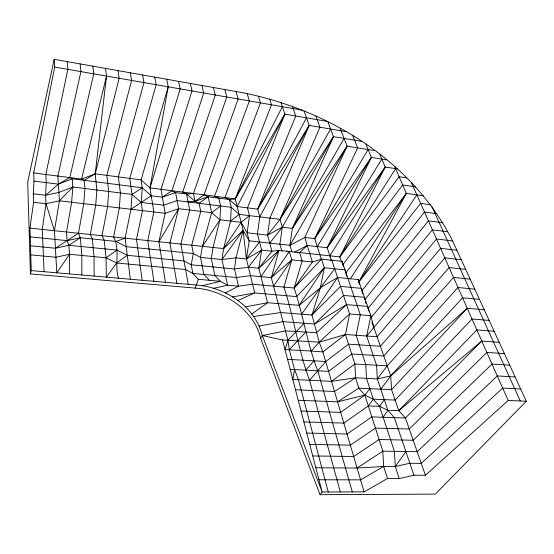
<?xml version="1.0" encoding="UTF-8"?>
<svg xmlns="http://www.w3.org/2000/svg" width="554" height="554" viewBox="0 0 554 554"><rect width="100%" height="100%" fill="white"/><g stroke="black" fill="none" stroke-linecap="round" stroke-linejoin="round"><path stroke-width="0.83" d="M69.389 273.946L69.499 254.265L68.876 245.29L67.117 240.644L66.528 231.988L71.653 202.245L72.844 187.017L72.2 178.797L69.79 177.585L58.385 184.15L45.608 195.299L33.295 193.817L33.981 181.096L33.683 172.938L54.694 67.055L54.174 59.306L241.599 92.518C327.947 109.36 412.405 160.632 452.618 240.969L526.3 401.248L435.312 494.113L320.046 494.694L260.678 338.487A59.977 44.244 25.7 0 0 195.153 288.094L30.435 273.932L27.7 182.093L54.174 59.306M142.613 74.977L143.936 82.581L118.362 176.885L120.426 192.958L119.332 207.888L113.625 236.967C120.419 249.549 114.304 264.805 118.404 278.274M526.3 401.248L508.177 400.473L425.43 475.284L413.914 475.235L399.226 478.573L395.3 466.565L394.406 451.344L379.552 406.345L373.292 399.192L366.492 378.368L365.785 364.622L356.097 335.26L360.315 314.817L342.095 261.308L321.535 259.133L294.16 288.018L252.589 284.237L238.462 286.189L227.639 285.22L221.96 259.528L223.601 248.587L230.568 221.06L231.24 207.321L229.335 199.488L224.952 197.549L260.47 102.857L258.42 96.181M44.098 271.716L42.263 229.418L46.017 203.72L45.608 195.299L46.245 182.633L45.837 174.503L67.865 69.347L67.221 61.619M213.588 288.315L227.639 285.22L220.347 281.307L214.869 275.504L211.282 258.455L213.075 247.479L219.924 219.799L220.617 205.998L218.788 198.138L214.543 196.213L249.348 100.925L247.236 93.744M166.692 79.243L168.222 86.805L141.076 179.877L142.288 187.792L141.242 202.439L142.461 210.631L136.478 239.383L142.17 280.366M130.349 279.327L125.107 238.178L130.952 209.267L132.032 194.406L129.775 178.388L156.145 84.707L154.718 77.124M105.523 68.405L106.513 76.071L95.198 173.831L96.874 190.015L95.731 205.098L90.309 234.501L92.352 238.982L94.007 256.634L94.152 276.134M280.996 102.497L284.867 114.159L247.472 207.854L249.494 215.638L247.146 232.798L249.182 240.831L246.378 258.94L254.729 292.955L296.605 296.598L324.298 267.741L345.003 269.846L346.756 276.301M304.014 110.848L309.201 125.426L259.771 216.884L257.402 233.968L261.654 250.117L258.801 268.254L267.61 302.713L251.724 314M30.484 245.782L55.435 248.24L68.876 245.29L116.977 250.11L127.288 255.311L183.956 260.892L191.227 264.791L234.481 268.988L248.414 267.236L258.801 268.254L271.966 251.218L267.568 235.125L269.943 218.131L309.201 125.426L346.132 131.61M30.435 273.932L31.246 270.581L29.944 228.116L33.593 202.272L33.295 193.817M291.826 251.779L289.936 245.332L292.36 228.38L333.473 136.672L327.746 121.548M202.148 285.698L220.347 281.307L198.318 279.306L192.868 273.447L185.535 269.514L116.638 262.991L106.07 257.797L69.499 254.265L56.806 272.838L54.458 230.713L59.43 200.797L57.872 176.047L80.891 71.611L80.129 63.904M188.138 201.954L195.036 201.282L204.031 194.863L208.152 196.774L211.67 212.688L202.445 246.35L200.5 257.368L203.92 274.479L209.384 280.31M81.833 275.047L81.819 255.456L80.365 237.735L78.481 233.248L83.758 203.678L84.921 188.526L84.173 180.334L81.583 179.101L33.683 172.938M406.774 177.882L399.122 176.733L339.775 256.89L278.987 250.353L271.315 277.637L287.962 340.322L289.32 349.692L294.583 369.587L292.81 379.448L331.527 381.325L355.557 377.814L377.316 378.915L390.743 375.903L467.237 308.28L484.258 309.79M153.867 281.397L147.745 240.568L153.853 211.981L149.982 187.903L168.222 86.805M213.38 87.518L215.298 94.997L182.723 192.113L186.559 194.011L195.036 201.282L199.073 203.311L200.763 211.365L191.712 245.221L193.325 253.524L191.227 264.791L192.868 273.447L236.454 277.512L250.484 275.663L271.315 277.637L291.792 259.833L312.394 261.973L321.535 259.133L324.298 267.741L320.392 287.734L311.992 315.018L319.208 342.164L322.864 351.922L364.103 491.876L387.488 478.545L399.226 478.573M387.488 478.545L383.666 466.468L382.814 451.157L364.871 395.147L358.847 388.181L355.557 377.814L354.892 363.999L345.447 334.505L349.629 313.952L331.867 260.228L330.316 260.692M413.914 475.235L394.358 417.64L387.862 410.285L377.316 378.915L376.568 365.238L366.644 336.008L370.889 315.676L358.237 279.535L337.58 277.519L320.392 287.734L299.091 305.323L267.61 302.713L245.304 306.84M165.452 282.422L158.894 241.752L165.14 213.311L160.999 189.323L192.009 90.946L190.278 83.425M69.79 177.585L93.771 73.855L92.892 66.168M106.513 76.071L81.583 179.101L95.198 173.831L141.076 179.877L149.982 187.903L235.263 198.879L284.867 114.159L327.511 121.437M33.981 181.096L58.385 184.15L72.2 178.797L142.288 187.792L151.249 195.791L162.357 197.182L171.913 190.728L175.604 192.605L178.623 208.685L169.94 242.915L176.913 283.433M286.965 251.751L289.361 251.468L291.792 259.833L283.911 287.083C294.105 317.719 298.121 350.052 309.575 380.259L340.336 491.966M352.289 491.924L317.754 370.771C307.297 343.965 303.239 315.274 294.16 288.018L302.138 260.906L299.631 252.576L307.276 245.498L327.206 247.721L385.203 167.045L379.871 154.441M149.982 187.903L180.175 88.889L178.547 81.348M198.318 279.306L195.181 288.232M171.913 190.728L203.713 92.982L201.891 85.482M282.381 106.673L235.263 198.879L229.335 199.488L208.152 196.774L195.036 201.282L193.429 193.491L226.766 96.992L224.758 89.533M204.031 194.863L238.116 98.965L236.018 91.528M259.771 216.884L257.672 209.128L295.739 116.015L292.464 106.486M340.142 128.334L347.109 146.187L304.776 237.465L289.936 245.332L249.182 240.831L243.123 230.381L235.263 198.879L271.481 104.775L269.673 99.124M321.341 259.265L314.72 238.608L357.683 147.883L352.801 135.716M331.368 260.325L327.206 247.721L371.388 157.426L365.91 144.137M341.548 262.118L339.775 256.89L385.203 167.045L397.225 168.887M229.335 199.488L237.181 206.559L284.867 114.159M237.181 206.559L257.672 209.128L306.507 117.85M358.694 282.145L406.331 193.36L394.794 166.768M260.678 338.487L262.319 335.551C254.999 306.41 225.388 287.318 196.518 285.026L31.246 270.581M330.572 129.006L280.026 219.356L267.568 235.125L247.146 232.798L241.115 222.313L219.924 219.799L211.67 212.688L178.623 208.685L165.14 213.311L59.43 200.797L46.017 203.72L33.593 202.272M361.423 141.256L333.473 136.672L282.298 227.188L269.75 243.102M267.568 235.125L282.298 227.188L292.36 228.38L344.076 138.41M289.936 245.332L347.109 146.187L374.781 150.626M158.894 241.752L178.623 208.685M294.16 288.018L312.394 261.973L304.776 237.465L314.72 238.608L368.147 149.566M317.29 246.613L371.388 157.426L386.886 159.864M257.672 209.128L309.201 125.426M327.206 247.721L381.831 159.067M329.879 255.83L385.203 167.045M339.775 256.89L395.611 168.645M333.473 136.672L280.026 219.356L282.298 227.188L279.895 244.224L281.951 251.495M350.17 279.064L406.331 193.36L423.214 195.763M202.445 246.35L219.924 219.799M29.944 228.116L223.601 248.587L241.115 222.313L249.494 215.638M292.36 228.38L347.109 146.187M416.857 194.856L358.763 282.187L420.631 203.366L430.596 204.745M299.091 305.323L324.298 267.741M383.16 417.273L387.862 410.285L398.811 410.68L481.793 341.056L499.209 342.324M253.649 316.479L280.58 312.539L311.992 315.018L337.58 277.519M260.948 276.654L278.987 250.353L271.966 251.218L261.654 250.117L246.378 258.94L235.962 257.88L221.96 259.528L200.5 257.368L193.325 253.524L126.187 246.668L115.952 241.433L80.365 237.735L67.117 240.644L30.214 236.87M271.315 277.637L289.361 251.468M273.572 286.141L291.792 259.833M314.72 238.608L371.388 157.426M315.822 467.749L357.088 468.061L383.666 466.468L395.3 466.565L405.867 451.524M303.883 421.926L343.833 423.083L368.327 405.93L379.552 406.345L384.282 399.635M301.625 314.201L320.392 287.734L334.699 268.794M221.96 259.528L243.123 230.381L246.378 258.94L259.514 241.973M368.327 405.93L373.292 399.192L395.154 400.085L471.987 318.986L489.14 320.413M342.566 265.103L402.689 184.974L415.535 186.85M380.771 389.185L390.743 375.903L462.576 297.796L479.466 299.375M377.316 378.915L387.239 365.848L458.006 287.512L474.778 289.167M345.925 272.769L406.331 193.36M369.864 388.679L364.871 395.147L340.675 412.356L301.037 411.013M248.414 267.236L261.654 250.117M361.824 290.829L424.482 212.03L436.781 213.678M320.046 494.694L322.158 492.035L364.103 491.876M364.885 299.576L428.401 220.859L442.888 222.743M367.988 308.474L432.397 229.848L447.743 231.78M371.152 317.518L436.462 239.003L452.618 240.969M366.644 336.008L440.61 248.337L456.884 250.242M309.575 380.259L325.704 361.547L348.535 344.159L380.404 346.278L449.142 267.547L465.658 269.334M290.164 369.31L305.766 370.176L314.007 360.82L325.704 361.547M304.194 323.224L287.962 340.322L285.019 349.567L311.23 351.049L319.208 342.164L349.629 313.952L370.889 315.676L373.811 327.386M467.237 308.28L391.56 389.677L358.847 388.181L337.573 401.823L298.239 400.293M289.32 349.692L305.822 332.019L316.452 332.774L346.534 304.603L367.641 306.404L368.826 311.113M425.43 475.284L405.431 417.993L398.811 410.68L476.842 329.907L494.126 331.257M59.43 200.797L72.844 187.017L132.032 194.406L141.242 202.439L163.735 205.181L177.1 200.576L231.24 207.321L239.127 214.37L280.026 219.356L319.935 127.226L315.842 116.063M481.793 341.056L405.431 417.993L371.845 416.913L347.053 434.011L306.784 433.055M311.992 315.018L340.516 286.39L361.319 288.336L362.731 293.897M259.05 326.022L282.997 321.639L314.644 324.007L343.501 295.414L364.456 297.29L365.051 299.659M223.601 248.587L243.123 230.381L235.962 257.88L234.481 268.988L238.462 286.189L225.395 292.941M258.801 268.254L278.987 250.353M230.568 221.06L239.127 214.37M461.233 259.694L444.834 257.845L377.08 336.749L345.447 334.505L322.864 351.922L311.23 351.049M211.67 212.688L220.617 205.998M331.527 381.325L354.892 363.999L387.239 365.848M127.288 255.311L116.638 262.991L106.34 277.208L106.07 257.797L104.214 240.214L102.026 235.741L107.594 206.497L108.709 191.497L106.839 175.369L131.596 80.434L130.377 72.809M199.073 203.311L208.152 196.774M106.07 257.797L116.977 250.11M130.952 209.267L151.249 195.791M68.876 245.29L80.365 237.735M357.088 468.061L382.814 451.157L417.197 451.704L497.284 375.944L515.116 376.928M55.435 248.24L78.481 233.248M355.557 377.814L334.519 391.484L295.504 389.774M132.032 194.406L142.288 187.792M314.644 324.007L346.534 304.603M84.173 180.334L95.198 173.831L119.124 78.266L118.016 70.621M383.666 466.468L360.564 479.854L318.959 479.771M294.548 252.202L307.276 245.498M237.846 300.545L254.729 292.955L232.604 296.93M72.844 187.017L58.897 192.397L45.608 195.299M115.952 241.433L125.107 238.178M162.357 197.182L175.604 192.605L186.559 194.011L193.429 193.491M345.447 334.505L319.208 342.164L282.512 339.962L262.319 335.551L322.158 492.035L282.512 339.962M337.573 401.823L364.871 395.147L373.292 399.192M395.3 466.565L409.849 463.262L421.275 463.379L502.672 388.077L520.649 388.956M69.499 254.265L55.94 257.243L30.768 254.861M262.319 335.551L285.462 330.897L305.822 332.019M297.186 252.846L299.631 252.576M312.754 455.956L353.681 456.496L379.088 439.516L413.201 440.25L492.007 364.068L509.708 365.148M309.734 444.398L350.336 445.146L375.432 428.104L409.281 429.018L486.848 352.441L504.403 353.618M287.568 359.352L314.007 360.82M305.766 370.176L328.591 371.346L351.686 353.985L383.79 355.98L453.532 277.429L470.173 279.154M54.694 67.055L301.972 110.08M379.552 406.345L387.862 410.285M431.801 206.303L520.296 400.992M411.435 182.647L508.177 400.473M294.583 369.587L298.426 379.719L328.252 492.014M371.942 322.019L390.743 375.903L391.56 389.677L398.811 410.68M46.017 203.72L54.458 230.713M343.418 266.162L342.095 261.308L342.379 263.586M359.456 284.32L358.237 279.535L358.265 281.217M365.453 301.244L366.049 303.613M186.559 194.011L189.745 210.028L180.881 244.072L188.263 284.431"/></g></svg>
